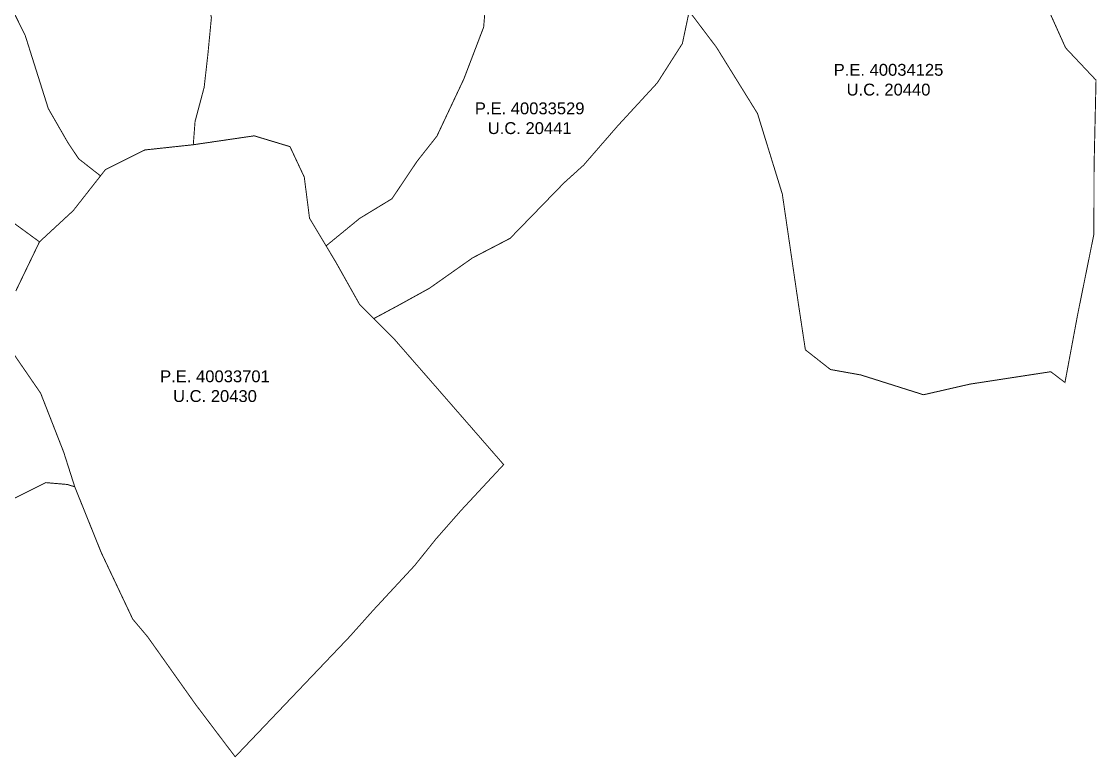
# Model space of a CAD drawing. Header units: metres. Extents: x 561401 to 594056, y 8460144 to 8508504.
# Drawn here: x 586444.3 to 586670.8, y 8502602.7 to 8502757.9 of the extents above; entities that cross this region are included whole.
import ezdxf

# ---------------------------------------------------------------- set-up
doc = ezdxf.new("R2010")
doc.units = ezdxf.units.M
for name, color, linetype in [('1.2. AFECTADOS BASE GRAFICA GORE', 76, 'Continuous'), ('1.2. AFECTADOS BASE GRAFICA SUNARP', 150, 'Continuous'), ('1.2. BASE GRAFICA SUNARP', 150, 'Continuous'), ('1.3 ETIQUETA P.E. Y U.C.', 1, 'Continuous')]:
    doc.layers.add(name, color=color, linetype=linetype)
doc.styles.add('Arial', font='arial.ttf', dxfattribs={"height": 1})

msp = doc.modelspace()

# ---------------------------------------------------------------- linework, layer by layer
at = {"layer": '1.2. AFECTADOS BASE GRAFICA GORE', "color": 64, "linetype": 'Continuous', "lineweight": -3, "const_width": 0.2}
msp.add_lwpolyline([(586399.43, 8502752.53), (586413.69, 8502741.49), (586424.99, 8502729.39), (586434.39, 8502721.45), (586448.06, 8502711.44), (586455.16, 8502718.01), (586460.92, 8502725.35), (586456.32, 8502728.96), (586454.05, 8502732.36), (586449.92, 8502739.54), (586445.04, 8502755.01), (586438.65, 8502767.86), (586431.59, 8502778), (586421.99, 8502772.95), (586403.86, 8502758.14), (586399.43, 8502752.53)], close=True, dxfattribs=at)
at = {"layer": '1.2. AFECTADOS BASE GRAFICA SUNARP', "color": 64, "linetype": 'Continuous', "lineweight": -3, "const_width": 0.2}
msp.add_lwpolyline([(586431.59, 8502778), (586438.65, 8502767.86), (586445.04, 8502755.01), (586449.92, 8502739.54), (586454.05, 8502732.36), (586456.32, 8502728.96), (586460.92, 8502725.35), (586461.96, 8502726.68), (586470.27, 8502730.82), (586480.47, 8502731.92), (586480.85, 8502736.84), (586482.76, 8502744.01), (586483.53, 8502750.8), (586484.29, 8502758.71), (586481.68, 8502772.3), (586477.54, 8502780.25), (586474.16, 8502787.8), (586470.01, 8502792.71), (586467, 8502798.38), (586458.76, 8502803.24), (586456.83, 8502801.03), (586447.74, 8502792), (586440.94, 8502785.6), (586431.59, 8502778)], close=True, dxfattribs=at)
for points in [[(586484.29, 8502758.71), (586483.53, 8502750.8), (586482.76, 8502744.01), (586480.85, 8502736.84), (586480.47, 8502731.92), (586493.31, 8502733.8), (586500.85, 8502731.52), (586503.86, 8502725.1), (586504.97, 8502716.41), (586508.46, 8502710.59), (586515.54, 8502716.39), (586522.34, 8502720.53), (586527.65, 8502728.45), (586531.81, 8502733.73), (586537.49, 8502745.79), (586541.66, 8502756.71), (586542.43, 8502765.79)], [(586443.06, 8502701.05), (586448.06, 8502711.44), (586434.39, 8502721.45)], [(586441.08, 8502656.52), (586449.39, 8502660.66), (586453.92, 8502660.27), (586455.49, 8502659.78), (586453.17, 8502667.07), (586448.3, 8502679.53), (586440.77, 8502690.49)]]:
    msp.add_lwpolyline(points, dxfattribs=at)
at = {"layer": '1.2. BASE GRAFICA SUNARP', "color": 64, "linetype": 'Continuous', "lineweight": -3, "const_width": 0.2}
for points in [[(586542.43, 8502765.79), (586541.66, 8502756.71), (586537.49, 8502745.79), (586531.81, 8502733.73), (586527.65, 8502728.45), (586522.34, 8502720.53), (586515.54, 8502716.39), (586508.46, 8502710.59), (586508.46, 8502710.59), (586510.62, 8502706.97), (586515.5, 8502698.28), (586518.52, 8502695.26), (586523.42, 8502697.89), (586530.24, 8502701.65), (586539.31, 8502708.05), (586547.24, 8502712.18), (586558.58, 8502723.86), (586562.74, 8502727.63), (586569.93, 8502735.92), (586578.25, 8502744.96), (586583.54, 8502753.26), (586584.98, 8502760.07)], [(586584.98, 8502760.07), (586590.71, 8502752.49), (586599.37, 8502738.51), (586604.6, 8502721.52), (586607.97, 8502698.49), (586609.46, 8502688.67), (586614.75, 8502684.51), (586621.14, 8502683.37), (586634.35, 8502679.19), (586644.17, 8502681.44), (586661.17, 8502684.05), (586664.16, 8502681.78), (586664.41, 8502683.08), (586666.84, 8502696.12), (586670.27, 8502713.09), (586670.29, 8502727.06), (586670.71, 8502745.55), (586670.69, 8502745.56), (586664.3, 8502752.35), (586659.03, 8502764.06)], [(586440.77, 8502690.49), (586448.3, 8502679.53), (586453.17, 8502667.07), (586455.49, 8502659.78), (586461.07, 8502645.92), (586467.71, 8502631.87), (586470.84, 8502628.16), (586479.67, 8502615.7), (586481.01, 8502613.81), (586489.3, 8502602.84), (586513.36, 8502628.11), (586518.39, 8502633.74), (586527.11, 8502643.16), (586531.64, 8502648.81), (586536.94, 8502654.84), (586545.88, 8502664.46), (586533.22, 8502679), (586522.67, 8502691.1), (586518.52, 8502695.26), (586515.5, 8502698.28), (586510.62, 8502706.97), (586508.46, 8502710.59), (586504.97, 8502716.41), (586503.86, 8502725.1), (586500.85, 8502731.52), (586493.31, 8502733.8), (586480.47, 8502731.92), (586470.27, 8502730.82), (586461.96, 8502726.68), (586460.92, 8502725.35), (586455.16, 8502718.01), (586448.06, 8502711.44), (586443.06, 8502701.05)]]:
    msp.add_lwpolyline(points, dxfattribs=at)

# ---------------------------------------------------------------- texts
at = {"layer": '1.3 ETIQUETA P.E. Y U.C.', "color": 1, "char_height": 2.5, "attachment_point": 5, "style": 'Arial'}
for s, insert in [('P.E. 40034125\\PU.C. 20440', (586626.98, 8502745.62)), ('P.E. 40033529\\PU.C. 20441', (586551.36, 8502737.49)), ('P.E. 40033701\\PU.C. 20430', (586485.04, 8502680.98))]:
    msp.add_mtext(s, dxfattribs=dict(at, insert=insert))

doc.saveas('drawing.dxf')
